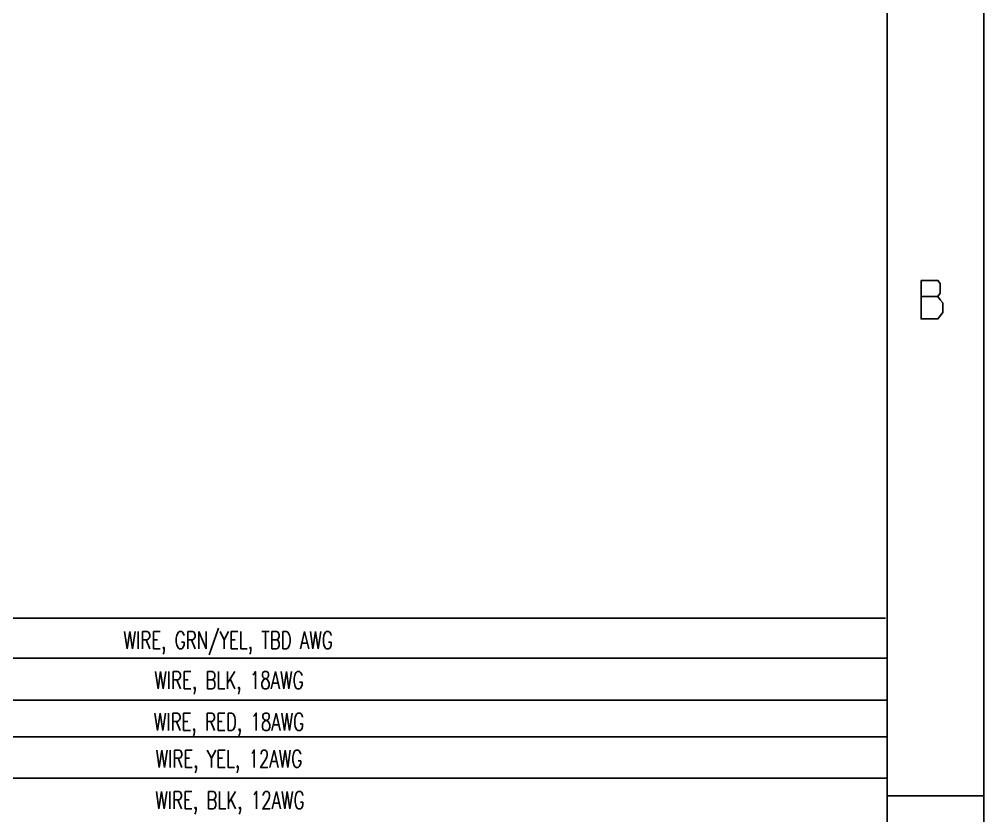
# Model space of a CAD drawing. Extents: x 0 to 22, y 0 to 17.
# Drawn here: x 17 to 22, y 4.15 to 8.28 of the extents above; entities that cross this region are included whole.
import ezdxf
from ezdxf.enums import TextEntityAlignment as Align

# ---------------------------------------------------------------- set-up
doc = ezdxf.new("R2010")
doc.units = 0
doc.header["$LTSCALE"] = 1.21
doc.header["$MEASUREMENT"] = 0
doc.styles.add('STNARROW', font='ROMANS', dxfattribs={"width": 0.7})

msp = doc.modelspace()

# ---------------------------------------------------------------- linework, layer by layer
at = {"color": 7, "linetype": 'Continuous'}
for p, q in [((22, 17), (22, 0)), ((21.5, 16.5), (21.5, 0.5)), ((21.5, 4.2547), (22, 4.2547))]:
    msp.add_line(p, q, dxfattribs=at)
at = {"color": 2, "linetype": 'Continuous'}
msp.add_line((21.675, 6.8437), (21.7625, 6.8437), dxfattribs=at)
for p, q in [((11.2559, 5.1747), (21.4911, 5.1747)), ((11.2559, 4.9671), (21.4951, 4.9671)), ((11.2559, 4.7493), (21.4951, 4.7493)), ((11.2559, 4.5599), (21.4951, 4.5599)), ((11.2559, 4.3449), (21.5, 4.3449))]:
    msp.add_line(p, q)
for points in [[(21.675, 6.9271), (21.675, 6.7271), (21.7625, 6.7271), (21.7875, 6.7604)], [(21.7875, 6.7604), (21.7875, 6.8104), (21.775, 6.8271), (21.7625, 6.8437), (21.775, 6.8604), (21.775, 6.9104), (21.7625, 6.9271), (21.675, 6.9271)]]:
    msp.add_lwpolyline(points, dxfattribs=at)

# ---------------------------------------------------------------- texts
at = {"style": 'STNARROW', "width": 0.7}
for s, p in [('WIRE, GRN/YEL, TBD AWG', (18.0831, 5.0161, -0.0289)), ('WIRE, BLK, 18AWG', (18.0871, 4.8085, -0.0289)), ('WIRE, RED, 18AWG', (18.0875, 4.5925, -0.0289)), ('WIRE, YEL, 12AWG', (18.0871, 4.4012, -0.0289)), ('WIRE, BLK, 12AWG', (18.092, 4.1862, -0.0289))]:
    msp.add_text(s, height=0.090167, dxfattribs=at).set_placement(p, align=Align.CENTER)

doc.saveas('drawing.dxf')
